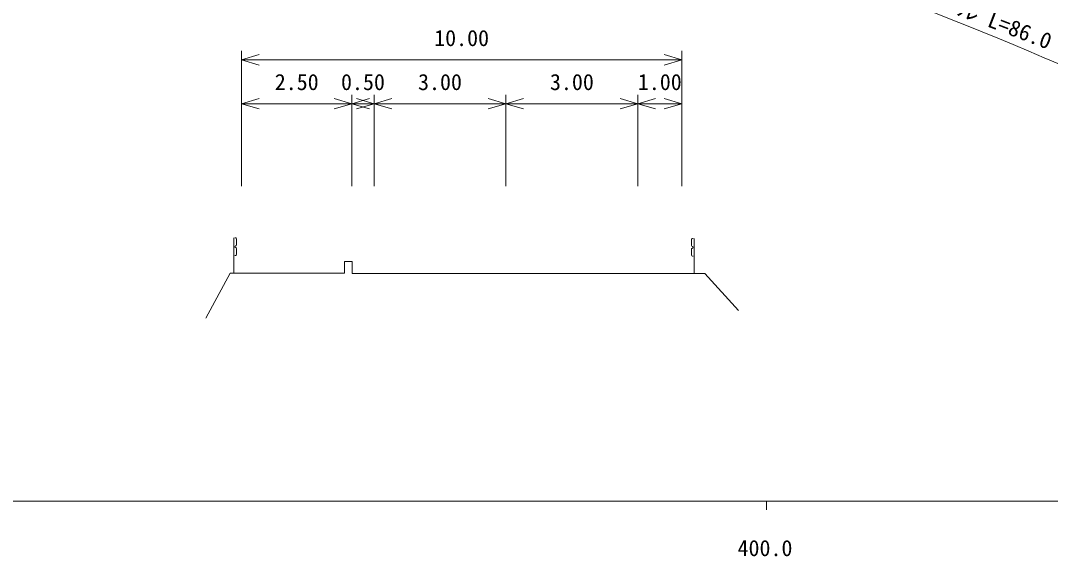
# Model space of a CAD drawing. Units: millimetres on the paper, enlarged 1000 times. Extents: x 40000 to 680000, y 20000 to 380000.
# Drawn here: x 383274 to 500271, y 198715 to 259609 of the extents above; entities that cross this region are included whole.
import ezdxf
from ezdxf.enums import TextEntityAlignment as Align

# ---------------------------------------------------------------- set-up
doc = ezdxf.new("R2010")
doc.units = ezdxf.units.MM
doc.header["$LTSCALE"] = 1000
for name, color, linetype, lineweight in [('M-BGD', 7, 'Continuous', 13), ('M-STR-HTXT', 7, 'Continuous', 13), ('M-TTL-BAND', 7, 'Continuous', 13)]:
    doc.layers.add(name, color=color, linetype=linetype, lineweight=lineweight)
doc.styles.add('ＭＳ ゴシック', font='')
doc.styles.get('ＭＳ ゴシック').set_extended_font_data('MS Gothic')

msp = doc.modelspace()

# ---------------------------------------------------------------- linework, layer by layer
at = {"layer": 'M-BGD'}
for p, q in [((407512, 230912), (407512, 234912)), ((407612, 234912), (407712, 234912)), ((407812, 234812), (407812, 234112)), ((459493, 234753), (459493, 234053)), ((459693, 234853), (459593, 234853)), ((459793, 230853), (459793, 234853)), ((407612, 232912), (407712, 232912)), ((407812, 233712), (407812, 233012)), ((459493, 233653), (459493, 232953)), ((459693, 232853), (459593, 232853))]:
    msp.add_line(p, q, dxfattribs=at)
msp.add_lwpolyline([(404336, 225772), (407090, 230912), (420067, 230912), (420067, 232219), (420932, 232219), (420932, 230853), (461006, 230853), (464842, 226669)], dxfattribs=at)
for centre, start, end in [((407712, 233912), 90, 270), ((407712, 234812), 0, 90), ((407712, 234112), 270, 0), ((459593, 234753), 90, 180), ((459593, 234053), 180, 270), ((407712, 233712), 0, 90), ((407712, 233012), 270, 0), ((459593, 233653), 90, 180), ((459593, 232953), 180, 270), ((459593, 233853), 270, 90)]:
    msp.add_arc(centre, 100, start, end, dxfattribs=at)
at = {"layer": 'M-STR-HTXT'}
for p, q in [((408374, 240781), (408374, 256162)), ((408374, 255162), (410374, 255762)), ((408374, 255162), (458380, 255162)), ((408374, 255162), (410374, 254562)), ((458380, 255162), (456380, 255762)), ((458380, 255162), (456380, 254562)), ((458380, 240781), (458380, 256162)), ((408374, 250162), (410374, 250762)), ((420911, 250162), (418911, 250762)), ((420911, 240781), (420911, 251162)), ((420911, 250162), (422911, 250762)), ((423432, 250162), (421432, 250762)), ((423432, 240781), (423432, 251162)), ((423432, 250162), (425432, 250762)), ((438410, 250162), (436410, 250762)), ((438410, 240781), (438410, 251162)), ((438410, 250162), (440410, 250762)), ((453409, 250162), (451409, 250762)), ((453409, 240781), (453409, 251162)), ((453409, 250162), (455409, 250762)), ((458380, 250162), (456380, 250762)), ((408374, 250162), (420911, 250162)), ((408374, 250162), (410374, 249562)), ((420911, 250162), (418911, 249562)), ((420911, 250162), (423432, 250162)), ((420911, 250162), (422911, 249562)), ((423432, 250162), (421432, 249562)), ((423432, 250162), (438410, 250162)), ((423432, 250162), (425432, 249562)), ((438410, 250162), (436410, 249562)), ((438410, 250162), (453409, 250162)), ((438410, 250162), (440410, 249562)), ((453409, 250162), (451409, 249562)), ((453409, 250162), (458380, 250162)), ((453409, 250162), (455409, 249562)), ((458380, 250162), (456380, 249562))]:
    msp.add_line(p, q, dxfattribs=at)
msp.add_arc((348438, -97014), 383447, 60.50827, 78.76898, dxfattribs=at)
at = {"layer": 'M-TTL-BAND'}
for p, q in [((40000, 205000), (579000, 205000)), ((468000, 205000), (468000, 204000))]:
    msp.add_line(p, q, dxfattribs=at)

# ---------------------------------------------------------------- texts
at = {"layer": 'M-STR-HTXT', "style": 'ＭＳ ゴシック'}
msp.add_text('ガードレール L=86.0', height=1833, rotation=339.092, dxfattribs=at).set_placement((489220, 261395), align=Align.MIDDLE_CENTER)
for s, p in [('10.00', (433377, 256162)), ('2.50', (414642, 251162)), ('0.50', (422171, 251162)), ('3.00', (430921, 251162)), ('3.00', (445909, 251162)), ('1.00', (455894, 251162))]:
    msp.add_text(s, height=1833, dxfattribs=at).set_placement(p, align=Align.BOTTOM_CENTER)
at = {"layer": 'M-TTL-BAND', "style": 'ＭＳ ゴシック'}
msp.add_text('400.0', height=1833, dxfattribs=at).set_placement((467844, 198195), align=Align.BOTTOM_CENTER)

doc.saveas('drawing.dxf')
